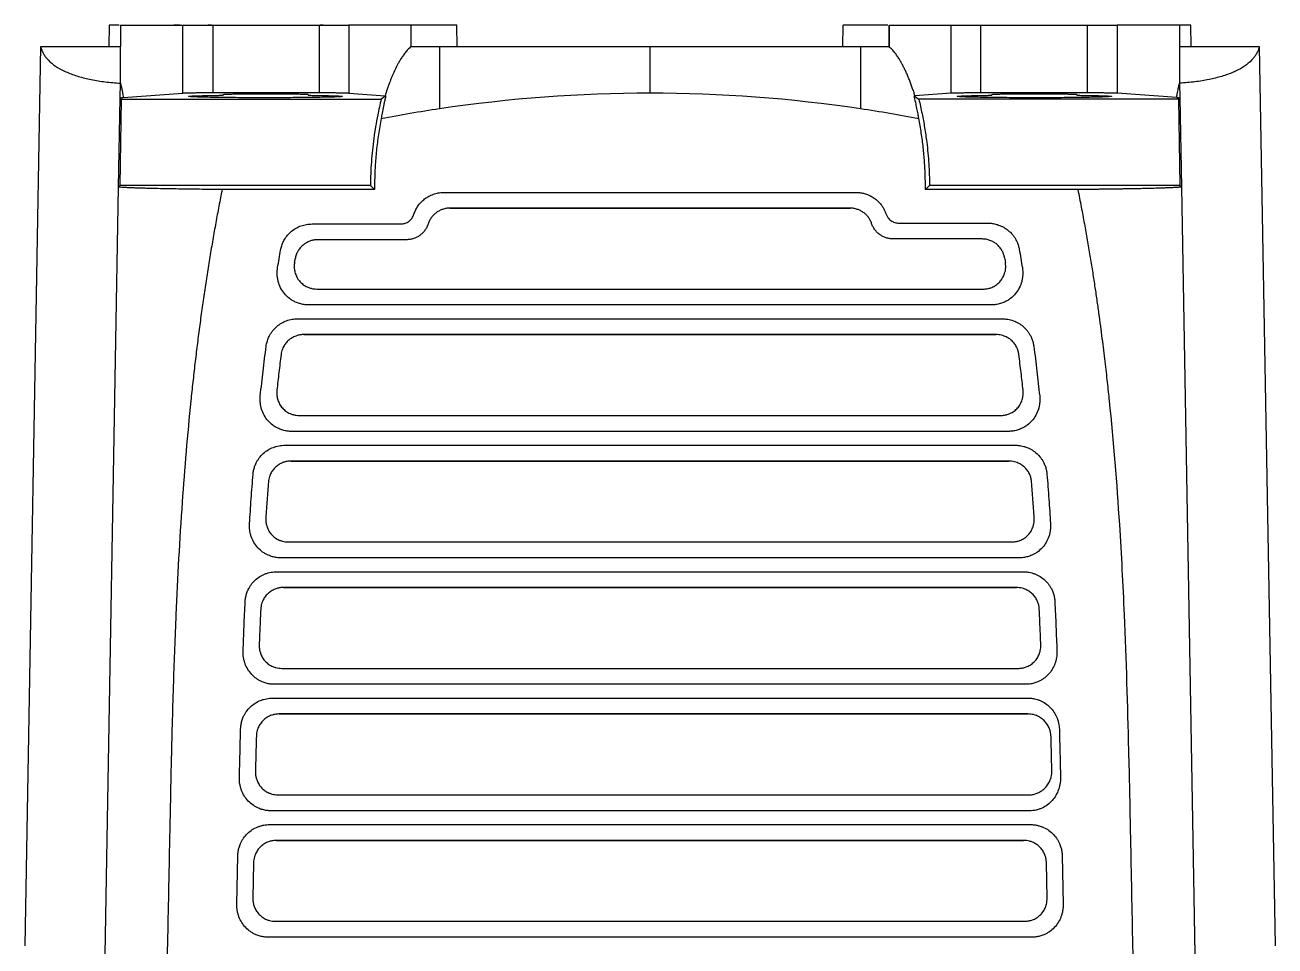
# Model space of a CAD drawing. Extents: x 86 to 639, y 68 to 658.
# Drawn here: x 288.1 to 369.1, y 598 to 657.7 of the extents above; entities that cross this region are included whole.
import ezdxf

# ---------------------------------------------------------------- set-up
doc = ezdxf.new("R2010")
doc.units = 0
doc.layers.get('0').update_dxf_attribs({"linetype": 'CONTINUOUS'})

msp = doc.modelspace()

# ---------------------------------------------------------------- linework, layer by layer
at = {"color": 7, "linetype": 'CONTINUOUS'}
for p, q in [((293.546, 657.706), (293.514, 656.306)), ((294.189, 657.706), (293.546, 657.706)), ((294.27, 657.706), (294.27, 656.306)), ((294.27, 657.706), (298.313, 657.706)), ((298.313, 653.28), (298.313, 657.706)), ((300.174, 657.706), (299.963, 657.706)), ((300.255, 657.706), (300.255, 653.306)), ((300.255, 657.706), (307.152, 657.706)), ((307.152, 657.706), (307.152, 653.306)), ((307.414, 657.706), (307.233, 657.706)), ((309.085, 657.706), (309.085, 653.281)), ((313.107, 657.706), (309.085, 657.706)), ((309.664, 657.706), (309.664, 657.709)), ((313.107, 657.706), (313.107, 656.306)), ((316.082, 657.706), (313.107, 657.706)), ((316.107, 656.306), (316.082, 657.706)), ((341.107, 656.306), (341.131, 657.706)), ((344.026, 657.706), (341.131, 657.706)), ((344.107, 657.706), (344.107, 656.306)), ((344.107, 657.706), (348.129, 657.706)), ((344.107, 656.306), (344.107, 657.706)), ((348.129, 653.281), (348.129, 657.706)), ((349.799, 657.706), (349.98, 657.706)), ((350.061, 653.306), (350.061, 657.706)), ((350.061, 657.706), (356.958, 657.706)), ((356.958, 657.706), (356.958, 653.306)), ((357.04, 657.706), (357.251, 657.706)), ((358.9, 657.706), (358.9, 653.28)), ((362.943, 657.706), (358.9, 657.706)), ((359.501, 657.706), (359.501, 657.71)), ((362.943, 657.706), (362.943, 656.306)), ((363.668, 657.706), (362.943, 657.706)), ((363.699, 656.306), (363.668, 657.706)), ((288.089, 597.987), (289.107, 656.306)), ((294.27, 653.937), (294.27, 656.306)), ((362.943, 656.306), (362.943, 653.937)), ((368.107, 656.306), (369.125, 597.987)), ((294.254, 652.995), (294.27, 653.937)), ((294.462, 653.007), (298.313, 653.28)), ((307.152, 653.306), (300.255, 653.306)), ((300.939, 653.152), (300.939, 653.206)), ((306.439, 653.206), (306.439, 653.152)), ((309.085, 653.281), (311.429, 653.127)), ((348.129, 653.281), (345.785, 653.127)), ((356.958, 653.306), (350.061, 653.306)), ((350.775, 653.152), (350.775, 653.206)), ((356.275, 653.206), (356.275, 653.152)), ((362.752, 653.007), (358.9, 653.28)), ((362.943, 653.937), (362.96, 652.995)), ((294.145, 647.199), (294.251, 652.995)), ((294.352, 652.892), (294.251, 652.995)), ((294.255, 647.306), (294.352, 652.892)), ((294.352, 652.892), (311.178, 652.892)), ((311.479, 653.127), (311.429, 653.127)), ((345.735, 653.127), (346.036, 652.892)), ((362.861, 652.892), (346.036, 652.892)), ((362.963, 652.995), (362.861, 652.892)), ((362.861, 652.892), (362.959, 647.306)), ((362.963, 652.995), (363.068, 647.199)), ((293.249, 595.411), (294.153, 647.199)), ((294.145, 647.199), (294.255, 647.306)), ((310.488, 647.306), (294.255, 647.306)), ((310.757, 647.04), (300.868, 647.04)), ((310.488, 647.306), (310.757, 647.04)), ((315.282, 646.858), (341.931, 646.858)), ((356.345, 647.04), (346.456, 647.04)), ((346.725, 647.306), (346.457, 647.04)), ((362.959, 647.306), (346.725, 647.306)), ((362.959, 647.306), (363.068, 647.199)), ((363.061, 647.199), (363.965, 595.411)), ((315.631, 645.831), (341.582, 645.831)), ((341.57, 645.833), (315.644, 645.833)), ((306.7, 644.808), (312.451, 644.808)), ((344.745, 644.86), (350.503, 644.86)), ((312.812, 643.783), (307.072, 643.783)), ((350.131, 643.835), (344.383, 643.835)), ((307.008, 640.588), (350.204, 640.588)), ((350.727, 639.554), (306.485, 639.554)), ((305.777, 638.658), (351.434, 638.658)), ((306.155, 637.631), (351.056, 637.631)), ((351.044, 637.633), (306.167, 637.633)), ((305.874, 632.388), (351.338, 632.388)), ((351.832, 631.354), (305.381, 631.354)), ((304.941, 630.458), (352.274, 630.458)), ((305.339, 629.431), (351.876, 629.431)), ((351.865, 629.433), (305.35, 629.433)), ((305.162, 624.188), (352.054, 624.188)), ((352.528, 623.154), (304.688, 623.154)), ((304.434, 622.258), (352.781, 622.258)), ((304.846, 621.231), (352.369, 621.231)), ((352.359, 621.233), (304.856, 621.233)), ((304.738, 615.988), (352.477, 615.988)), ((352.937, 614.954), (304.277, 614.954)), ((304.143, 614.058), (353.14, 614.058)), ((304.563, 613.031), (353.118, 613.031)), ((353.107, 613.033), (304.574, 613.033)), ((304.494, 607.788), (353.166, 607.788)), ((353.22, 606.754), (304.041, 606.754)), ((303.961, 605.858), (353.251, 605.858)), ((304.381, 604.831), (352.831, 604.831)), ((352.818, 604.833), (304.395, 604.833)), ((301.823, 600.682), (301.886, 603.858)), ((355.326, 603.858), (355.39, 600.682)), ((302.907, 603.385), (302.861, 601.094)), ((354.352, 601.095), (354.306, 603.386)), ((304.326, 599.588), (352.886, 599.588)), ((353.339, 598.554), (303.874, 598.554))]:
    msp.add_line(p, q, dxfattribs=at)
for points, knots in [([(298.151, 657.706), (298.077, 657.706), (297.751, 657.706), (297.742, 657.706), (297.736, 657.706)], [0, 0, 0, 0, 0.225241, 1, 1, 1, 1]), ([(298.313, 657.706), (298.325, 657.706), (298.348, 657.706), (298.393, 657.706), (298.445, 657.706), (298.506, 657.706), (298.608, 657.706), (298.771, 657.706), (299.016, 657.706), (299.294, 657.706), (299.566, 657.706), (299.814, 657.706), (300.033, 657.706), (300.181, 657.706), (300.255, 657.706)], [0, 0, 0, 0, 0.050283, 0.100216, 0.150022, 0.199922, 0.250138, 0.374984, 0.500039, 0.624885, 0.74994, 0.833326, 0.916336, 1, 1, 1, 1]), ([(307.152, 657.706), (307.196, 657.706), (307.284, 657.706), (307.414, 657.706), (307.543, 657.706), (307.67, 657.706), (307.858, 657.706), (308.1, 657.706), (308.376, 657.706), (308.62, 657.706), (308.801, 657.706), (308.93, 657.706), (309.022, 657.706), (309.064, 657.706), (309.085, 657.706)], [0, 0, 0, 0, 0.050276, 0.100212, 0.150023, 0.199926, 0.250134, 0.37498, 0.500038, 0.624884, 0.749942, 0.833321, 0.916339, 1, 1, 1, 1]), ([(347.572, 657.706), (347.577, 657.706), (347.584, 657.706), (347.901, 657.706), (347.967, 657.706)], [0, 0, 0, 0, 0.792932, 1, 1, 1, 1]), ([(348.129, 657.706), (348.141, 657.706), (348.165, 657.706), (348.212, 657.706), (348.265, 657.706), (348.327, 657.706), (348.431, 657.706), (348.594, 657.706), (348.837, 657.706), (349.113, 657.706), (349.382, 657.706), (349.627, 657.706), (349.843, 657.706), (349.988, 657.706), (350.061, 657.706)], [0, 0, 0, 0, 0.050276, 0.100212, 0.150023, 0.199926, 0.250134, 0.37498, 0.500038, 0.624884, 0.749942, 0.833321, 0.916339, 1, 1, 1, 1]), ([(356.958, 657.706), (357.003, 657.706), (357.092, 657.706), (357.224, 657.706), (357.355, 657.706), (357.484, 657.706), (357.674, 657.706), (357.919, 657.706), (358.197, 657.706), (358.442, 657.706), (358.623, 657.706), (358.751, 657.706), (358.84, 657.706), (358.88, 657.706), (358.9, 657.706)], [0, 0, 0, 0, 0.050283, 0.100216, 0.150022, 0.199922, 0.250138, 0.374984, 0.500039, 0.624885, 0.74994, 0.833326, 0.916336, 1, 1, 1, 1]), ([(289.107, 656.306), (289.115, 656.269), (289.132, 656.195), (289.169, 656.087), (289.211, 655.984), (289.261, 655.885), (289.315, 655.79), (289.375, 655.7), (289.439, 655.614), (289.6, 655.417), (289.909, 655.133), (290.376, 654.843), (290.805, 654.64), (291.162, 654.499), (291.545, 654.374), (291.951, 654.263), (292.379, 654.168), (292.826, 654.087), (293.291, 654.022), (293.77, 653.97), (294.104, 653.948), (294.27, 653.937)], [0, 0, 0, 0, 0.031679, 0.062374, 0.092095, 0.120852, 0.148651, 0.175494, 0.20138, 0.226308, 0.355437, 0.474876, 0.53664, 0.597481, 0.657432, 0.716524, 0.774784, 0.832237, 0.888904, 0.944815, 1, 1, 1, 1]), ([(289.107, 656.306), (289.115, 656.306), (289.133, 656.306), (289.171, 656.306), (289.218, 656.306), (289.274, 656.306), (289.339, 656.306), (289.414, 656.306), (289.498, 656.306), (289.623, 656.306), (289.8, 656.306), (290.049, 656.306), (290.332, 656.306), (290.754, 656.306), (291.243, 656.306), (291.793, 656.306), (292.235, 656.306), (292.705, 656.306), (293.202, 656.306), (293.721, 656.306), (294.087, 656.306), (294.27, 656.306)], [0, 0, 0, 0, 0.031191, 0.062346, 0.093489, 0.124644, 0.155836, 0.18709, 0.218429, 0.249877, 0.312438, 0.374968, 0.437602, 0.50004, 0.624994, 0.687423, 0.749992, 0.812545, 0.875002, 0.9376, 1, 1, 1, 1]), ([(313.107, 656.306), (313.074, 656.277), (313.009, 656.219), (312.914, 656.121), (312.824, 656.02), (312.739, 655.916), (312.658, 655.809), (312.582, 655.702), (312.511, 655.595), (312.444, 655.49), (312.381, 655.386), (312.324, 655.286), (312.27, 655.19), (312.176, 655.013), (312.042, 654.742), (311.874, 654.359), (311.715, 653.96), (311.567, 653.552), (311.474, 653.267), (311.429, 653.127)], [0, 0, 0, 0, 0.054219, 0.106216, 0.155977, 0.203484, 0.248717, 0.291657, 0.332282, 0.37057, 0.4065, 0.440049, 0.471197, 0.499922, 0.607336, 0.711147, 0.811267, 0.907591, 1, 1, 1, 1]), ([(313.107, 656.306), (313.415, 656.306), (314.032, 656.306), (314.651, 656.306), (314.961, 656.306)], [0, 0, 0, 0, 0.499716, 1, 1, 1, 1]), ([(314.961, 656.306), (315.274, 656.306), (315.898, 656.306), (316.833, 656.306), (317.764, 656.306), (318.691, 656.306), (319.614, 656.306), (320.532, 656.306), (321.446, 656.306), (322.356, 656.306), (323.261, 656.306), (324.163, 656.306), (325.06, 656.306), (325.952, 656.306), (326.841, 656.306), (327.725, 656.306), (328.313, 656.306), (328.607, 656.306)], [0, 0, 0, 0, 0.0695273, 0.1386054, 0.2072432, 0.2754497, 0.3432341, 0.4106056, 0.4775739, 0.5441486, 0.6103395, 0.6761567, 0.7416104, 0.8067109, 0.8714689, 0.9358949, 1, 1, 1, 1]), ([(328.607, 656.306), (328.882, 656.306), (329.433, 656.306), (330.262, 656.306), (331.094, 656.306), (331.93, 656.306), (332.77, 656.306), (333.613, 656.306), (334.461, 656.306), (335.312, 656.306), (336.167, 656.306), (337.025, 656.306), (337.887, 656.306), (338.753, 656.306), (339.623, 656.306), (340.497, 656.306), (341.374, 656.306), (341.959, 656.306), (342.253, 656.306)], [0, 0, 0, 0, 0.0600893, 0.1204601, 0.1811214, 0.242082, 0.3033508, 0.3649361, 0.4268466, 0.4890905, 0.5516761, 0.6146113, 0.6779041, 0.7415622, 0.8055935, 0.8700053, 0.934805, 1, 1, 1, 1]), ([(342.253, 656.306), (342.253, 656.277), (342.253, 656.217), (342.253, 656.115), (342.253, 656.005), (342.253, 655.885), (342.253, 655.757), (342.253, 655.62), (342.253, 655.475), (342.253, 655.323), (342.253, 655.163), (342.253, 654.996), (342.253, 654.822), (342.253, 654.641), (342.253, 654.454), (342.253, 654.261), (342.253, 654.062), (342.253, 653.858), (342.253, 653.648), (342.253, 653.434), (342.253, 653.214), (342.253, 652.991), (342.253, 652.763), (342.253, 652.531), (342.253, 652.373), (342.253, 652.294)], [0, 0, 0, 0, 0.048062, 0.095641, 0.14275, 0.189399, 0.235597, 0.281356, 0.326685, 0.371592, 0.416088, 0.460179, 0.503875, 0.547184, 0.590114, 0.632671, 0.674864, 0.716698, 0.75818, 0.799317, 0.840113, 0.880575, 0.920707, 0.960513, 1, 1, 1, 1]), ([(342.253, 656.306), (342.562, 656.306), (343.181, 656.306), (343.798, 656.306), (344.107, 656.306)], [0, 0, 0, 0, 0.500284, 1, 1, 1, 1]), ([(345.785, 653.127), (345.757, 653.214), (345.7, 653.391), (345.611, 653.648), (345.518, 653.903), (345.421, 654.154), (345.321, 654.4), (345.216, 654.641), (345.107, 654.873), (344.999, 655.088), (344.887, 655.294), (344.767, 655.497), (344.628, 655.71), (344.471, 655.923), (344.296, 656.131), (344.172, 656.246), (344.107, 656.306)], [0, 0, 0, 0, 0.0572316, 0.1160063, 0.1762936, 0.2380648, 0.3012934, 0.3659549, 0.4320274, 0.4994918, 0.5594318, 0.6289917, 0.7079976, 0.7962749, 0.893658, 1, 1, 1, 1]), ([(368.107, 656.306), (368.098, 656.27), (368.082, 656.198), (368.046, 656.092), (368.004, 655.989), (367.956, 655.89), (367.901, 655.795), (367.841, 655.704), (367.776, 655.616), (367.615, 655.42), (367.306, 655.134), (366.841, 654.845), (366.413, 654.642), (366.061, 654.503), (365.682, 654.378), (365.279, 654.267), (364.853, 654.171), (364.405, 654.09), (363.937, 654.023), (363.452, 653.971), (363.112, 653.949), (362.943, 653.937)], [0, 0, 0, 0, 0.030951, 0.061141, 0.090571, 0.119239, 0.147148, 0.174295, 0.200682, 0.226308, 0.354157, 0.474874, 0.535633, 0.59573, 0.65519, 0.714038, 0.772298, 0.829995, 0.887156, 0.943812, 1, 1, 1, 1]), ([(362.943, 656.306), (363.035, 656.306), (363.219, 656.306), (363.488, 656.306), (363.751, 656.306), (364.095, 656.306), (364.508, 656.306), (364.978, 656.306), (365.42, 656.306), (365.97, 656.306), (366.582, 656.306), (367.082, 656.306), (367.413, 656.306), (367.626, 656.306), (367.803, 656.306), (367.943, 656.306), (368.049, 656.306), (368.087, 656.306), (368.107, 656.306)], [0, 0, 0, 0, 0.031174, 0.062385, 0.093658, 0.125019, 0.187429, 0.250036, 0.312559, 0.375042, 0.500004, 0.625034, 0.687521, 0.750133, 0.812649, 0.875116, 0.937605, 1, 1, 1, 1]), ([(294.27, 653.937), (294.276, 653.919), (294.289, 653.881), (294.308, 653.812), (294.328, 653.733), (294.348, 653.641), (294.37, 653.537), (294.392, 653.422), (294.414, 653.295), (294.438, 653.156), (294.454, 653.058), (294.462, 653.008)], [0, 0, 0, 0, 0.076347, 0.160759, 0.253612, 0.355187, 0.465701, 0.58532, 0.714176, 0.852374, 1, 1, 1, 1]), ([(300.255, 653.306), (300.207, 653.306), (300.111, 653.306), (299.968, 653.306), (299.826, 653.306), (299.631, 653.305), (299.388, 653.303), (299.104, 653.3), (298.843, 653.297), (298.638, 653.292), (298.489, 653.288), (298.382, 653.284), (298.336, 653.281), (298.313, 653.28)], [0, 0, 0, 0, 0.054324, 0.108343, 0.162336, 0.216586, 0.335867, 0.455346, 0.585776, 0.716409, 0.811058, 0.905085, 1, 1, 1, 1]), ([(306.439, 653.152), (306.497, 653.152), (306.613, 653.15), (306.78, 653.148), (306.942, 653.146), (307.097, 653.143), (307.247, 653.141), (307.391, 653.138), (307.658, 653.133), (308.007, 653.124), (308.361, 653.112), (308.598, 653.098), (308.718, 653.082), (308.657, 653.065), (308.401, 653.049), (308.048, 653.036), (307.616, 653.025), (307.091, 653.015), (306.487, 653.007), (305.828, 653), (305.122, 652.996), (304.378, 652.993), (303.611, 652.992), (302.846, 652.993), (302.098, 652.996), (301.383, 653.002), (300.7, 653.009), (300.073, 653.019), (299.561, 653.03), (299.177, 653.041), (298.89, 653.054), (298.699, 653.069), (298.668, 653.084), (298.798, 653.1), (299.043, 653.113), (299.384, 653.125), (299.738, 653.133), (300.066, 653.14), (300.337, 653.144), (300.627, 653.149), (300.834, 653.151), (300.939, 653.152)], [0, 0, 0, 0, 0.0082283, 0.0164198, 0.0245888, 0.0327497, 0.0409171, 0.0491053, 0.0573288, 0.0885159, 0.1197246, 0.1515802, 0.1834575, 0.2276691, 0.2646022, 0.2944324, 0.324282, 0.3545173, 0.3847718, 0.4139722, 0.4431921, 0.4730744, 0.502977, 0.5329233, 0.5628903, 0.5931827, 0.6234959, 0.656875, 0.6902754, 0.7183823, 0.7465108, 0.7804715, 0.819798, 0.851834, 0.8838902, 0.9123435, 0.9408162, 0.9556438, 0.9703933, 0.9851503, 1, 1, 1, 1]), ([(300.939, 653.206), (300.94, 653.207), (300.942, 653.209), (300.958, 653.212), (300.985, 653.215), (301.022, 653.218), (301.07, 653.221), (301.129, 653.224), (301.234, 653.228), (301.41, 653.233), (301.724, 653.24), (302.144, 653.246), (302.67, 653.251), (303.228, 653.254), (303.772, 653.254), (304.289, 653.253), (304.773, 653.251), (305.229, 653.246), (305.618, 653.241), (305.931, 653.234), (306.138, 653.228), (306.276, 653.223), (306.365, 653.218), (306.427, 653.212), (306.435, 653.208), (306.439, 653.206)], [0, 0, 0, 0, 0.020203, 0.040204, 0.060083, 0.079919, 0.099793, 0.119784, 0.139971, 0.191365, 0.242819, 0.312145, 0.381531, 0.446848, 0.512226, 0.569654, 0.627145, 0.687768, 0.748454, 0.801257, 0.854121, 0.888054, 0.922047, 0.960976, 1, 1, 1, 1]), ([(309.085, 653.281), (309.071, 653.281), (309.043, 653.283), (308.989, 653.285), (308.926, 653.288), (308.852, 653.29), (308.733, 653.293), (308.551, 653.297), (308.292, 653.3), (308.011, 653.303), (307.726, 653.305), (307.437, 653.306), (307.247, 653.306), (307.152, 653.306)], [0, 0, 0, 0, 0.056861, 0.113237, 0.169437, 0.225774, 0.282559, 0.412803, 0.543251, 0.662726, 0.7824, 0.891055, 1, 1, 1, 1]), ([(350.061, 653.306), (350.014, 653.306), (349.919, 653.306), (349.777, 653.306), (349.637, 653.306), (349.443, 653.305), (349.203, 653.303), (348.922, 653.3), (348.663, 653.297), (348.459, 653.293), (348.309, 653.289), (348.201, 653.285), (348.153, 653.282), (348.129, 653.281)], [0, 0, 0, 0, 0.054608, 0.108914, 0.163196, 0.21773, 0.337199, 0.456873, 0.587111, 0.717558, 0.811804, 0.905469, 1, 1, 1, 1]), ([(356.275, 653.152), (356.338, 653.152), (356.464, 653.15), (356.645, 653.148), (356.819, 653.145), (356.986, 653.143), (357.146, 653.14), (357.299, 653.137), (357.561, 653.131), (357.894, 653.123), (358.186, 653.112), (358.369, 653.102), (358.474, 653.093), (358.536, 653.083), (358.519, 653.071), (358.37, 653.056), (358.07, 653.042), (357.626, 653.029), (357.104, 653.018), (356.508, 653.009), (355.828, 653.002), (355.084, 652.996), (354.31, 652.993), (353.544, 652.992), (352.799, 652.993), (352.081, 652.996), (351.387, 653), (350.733, 653.007), (350.141, 653.015), (349.599, 653.025), (349.133, 653.037), (348.778, 653.051), (348.561, 653.066), (348.499, 653.081), (348.597, 653.097), (348.839, 653.111), (349.208, 653.124), (349.596, 653.134), (349.94, 653.141), (350.201, 653.145), (350.478, 653.149), (350.676, 653.151), (350.775, 653.152)], [0, 0, 0, 0, 0.008938, 0.017829, 0.026691, 0.035543, 0.044404, 0.053291, 0.062224, 0.092487, 0.122772, 0.142854, 0.162957, 0.18305, 0.213163, 0.243296, 0.280428, 0.314796, 0.34501, 0.375244, 0.406983, 0.438743, 0.469377, 0.500031, 0.528391, 0.55677, 0.585992, 0.615236, 0.644583, 0.673952, 0.707725, 0.74152, 0.775644, 0.811103, 0.845409, 0.879716, 0.911681, 0.943666, 0.957775, 0.971818, 0.985869, 1, 1, 1, 1]), ([(350.775, 653.206), (350.776, 653.207), (350.778, 653.209), (350.794, 653.212), (350.819, 653.215), (350.864, 653.218), (350.938, 653.223), (351.075, 653.228), (351.282, 653.234), (351.595, 653.241), (351.985, 653.246), (352.44, 653.251), (352.924, 653.253), (353.444, 653.254), (353.995, 653.254), (354.557, 653.251), (355.078, 653.246), (355.494, 653.24), (355.803, 653.233), (355.996, 653.227), (356.124, 653.222), (356.207, 653.217), (356.264, 653.212), (356.271, 653.208), (356.275, 653.206)], [0, 0, 0, 0, 0.019548, 0.039014, 0.058471, 0.077994, 0.111927, 0.145923, 0.198729, 0.251594, 0.312222, 0.372911, 0.430342, 0.487833, 0.554285, 0.620798, 0.689301, 0.757809, 0.808616, 0.859485, 0.892162, 0.924899, 0.962404, 1, 1, 1, 1]), ([(358.9, 653.28), (358.889, 653.281), (358.868, 653.282), (358.826, 653.284), (358.778, 653.286), (358.722, 653.288), (358.659, 653.29), (358.548, 653.293), (358.37, 653.297), (358.109, 653.3), (357.826, 653.303), (357.538, 653.305), (357.246, 653.306), (357.054, 653.306), (356.958, 653.306)], [0, 0, 0, 0, 0.047626, 0.094867, 0.141909, 0.188941, 0.236152, 0.283727, 0.41416, 0.544791, 0.664075, 0.783551, 0.891627, 1, 1, 1, 1]), ([(362.752, 653.007), (362.764, 653.082), (362.787, 653.223), (362.821, 653.419), (362.854, 653.588), (362.885, 653.73), (362.914, 653.847), (362.934, 653.909), (362.943, 653.937)], [0, 0, 0, 0, 0.2181525, 0.4150921, 0.5911552, 0.7468136, 0.8827518, 1, 1, 1, 1]), ([(311.178, 652.892), (311.097, 652.554), (310.912, 651.715), (310.685, 650.363), (310.525, 648.841), (310.488, 647.813), (310.488, 647.306)], [0.0802751, 0.0802751, 0.0802751, 0.0802751, 0.25, 0.5, 0.75, 1.0000008, 1.0000008, 1.0000008, 1.0000008]), ([(311.479, 653.127), (311.46, 653.044), (311.423, 652.883), (311.371, 652.641), (311.324, 652.413), (311.281, 652.198), (311.243, 652), (311.209, 651.818), (311.188, 651.702), (311.178, 651.647)], [0, 0, 0, 0, 0.180702, 0.349077, 0.504946, 0.648134, 0.778475, 0.895812, 1, 1, 1, 1]), ([(346.035, 651.647), (346.017, 651.747), (345.978, 651.968), (345.909, 652.318), (345.827, 652.715), (345.767, 652.984), (345.734, 653.127)], [0, 0, 0, 0, 0.190968, 0.421868, 0.691855, 1, 1, 1, 1]), ([(346.036, 652.892), (346.072, 652.737), (346.144, 652.43), (346.242, 651.967), (346.331, 651.504), (346.412, 651.042), (346.483, 650.58), (346.557, 650.035), (346.627, 649.409), (346.683, 648.703), (346.719, 648.003), (346.723, 647.538), (346.725, 647.306)], [0, 0, 0, 0, 0.084285, 0.168169, 0.251679, 0.334843, 0.41769, 0.500248, 0.627165, 0.752682, 0.876918, 1, 1, 1, 1]), ([(311.178, 651.648), (311.146, 651.473), (311.082, 651.124), (311, 650.601), (310.929, 650.082), (310.87, 649.566), (310.823, 649.054), (310.788, 648.545), (310.765, 648.04), (310.753, 647.539), (310.755, 647.206), (310.757, 647.04)], [0, 0, 0, 0, 0.115367, 0.229545, 0.342585, 0.45454, 0.565465, 0.675415, 0.784448, 0.892623, 1, 1, 1, 1]), ([(346.457, 647.04), (346.458, 647.189), (346.46, 647.489), (346.451, 647.939), (346.433, 648.393), (346.406, 648.85), (346.368, 649.309), (346.321, 649.771), (346.265, 650.237), (346.198, 650.705), (346.122, 651.176), (346.064, 651.49), (346.035, 651.648)], [0, 0, 0, 0, 0.096605, 0.19385, 0.291782, 0.390442, 0.489872, 0.590115, 0.691211, 0.793198, 0.896115, 1, 1, 1, 1]), ([(300.868, 647.04), (300.812, 647.04), (300.588, 647.042), (300.235, 647.045), (299.86, 647.049), (299.437, 647.054), (298.955, 647.06), (298.335, 647.068), (297.439, 647.083), (296.631, 647.099), (295.966, 647.116), (295.577, 647.128), (295.233, 647.139), (294.933, 647.151), (294.676, 647.163), (294.46, 647.175), (294.283, 647.187), (294.196, 647.195), (294.153, 647.199)], [0, 0, 0, 0, 0.015939, 0.063506, 0.101648, 0.126494, 0.190939, 0.251368, 0.327886, 0.499189, 0.564958, 0.629864, 0.693887, 0.757007, 0.819199, 0.880441, 0.940714, 1, 1, 1, 1]), ([(300.868, 647.04), (300.798, 646.682), (300.656, 645.963), (300.455, 644.877), (300.26, 643.779), (300.073, 642.669), (299.893, 641.546), (299.721, 640.411), (299.555, 639.263), (299.397, 638.103), (299.247, 636.931), (299.103, 635.747), (298.967, 634.55), (298.649, 631.559), (298.227, 626.53), (297.896, 620.456), (297.695, 614.924), (297.592, 611.129), (297.52, 607.896), (297.454, 604.629), (297.389, 601.411), (297.326, 598.22), (297.272, 595.939), (297.212, 593.601), (297.166, 592.115), (297.144, 591.408)], [0, 0, 0, 0, 0.019588, 0.039369, 0.059344, 0.079514, 0.09988, 0.120445, 0.141208, 0.162172, 0.183338, 0.204707, 0.226279, 0.248057, 0.366363, 0.497347, 0.57491, 0.663783, 0.701378, 0.748636, 0.839382, 0.87432, 0.920127, 0.96202, 1, 1, 1, 1]), ([(313.307, 645.449), (313.321, 645.49), (313.349, 645.571), (313.401, 645.69), (313.46, 645.805), (313.526, 645.917), (313.637, 646.077), (313.808, 646.274), (314.058, 646.482), (314.338, 646.648), (314.59, 646.749), (314.799, 646.805), (314.958, 646.836), (315.12, 646.855), (315.228, 646.857), (315.282, 646.858)], [0, 0, 0, 0, 0.05011, 0.099965, 0.14978, 0.199768, 0.25014, 0.374729, 0.499975, 0.62453, 0.749841, 0.812139, 0.874904, 0.937377, 1, 1, 1, 1]), ([(341.931, 646.858), (341.974, 646.858), (342.059, 646.856), (342.187, 646.844), (342.313, 646.826), (342.438, 646.799), (342.623, 646.748), (342.863, 646.655), (343.14, 646.493), (343.389, 646.291), (343.578, 646.078), (343.718, 645.873), (343.82, 645.685), (343.87, 645.552), (343.895, 645.485)], [0, 0, 0, 0, 0.050311, 0.100301, 0.150147, 0.200027, 0.25012, 0.375328, 0.500057, 0.625131, 0.749952, 0.833291, 0.916322, 1, 1, 1, 1]), ([(363.061, 647.199), (363.04, 647.197), (362.998, 647.193), (362.924, 647.187), (362.842, 647.181), (362.751, 647.175), (362.651, 647.169), (362.543, 647.164), (362.427, 647.158), (362.303, 647.152), (362.17, 647.147), (362.03, 647.141), (361.881, 647.136), (361.725, 647.131), (361.562, 647.125), (361.39, 647.12), (361.212, 647.115), (361.026, 647.11), (360.833, 647.106), (360.633, 647.101), (360.426, 647.096), (360.213, 647.092), (359.993, 647.088), (359.767, 647.083), (359.534, 647.079), (359.296, 647.075), (359.052, 647.071), (358.803, 647.067), (358.549, 647.064), (358.289, 647.06), (358.024, 647.057), (357.755, 647.054), (357.481, 647.051), (357.204, 647.048), (356.921, 647.045), (356.636, 647.042), (356.442, 647.041), (356.345, 647.04)], [0, 0, 0, 0, 0.029933, 0.059778, 0.089535, 0.119207, 0.148793, 0.178293, 0.20771, 0.237041, 0.266289, 0.295452, 0.324531, 0.353526, 0.382437, 0.411265, 0.44001, 0.468674, 0.497257, 0.52576, 0.554186, 0.582537, 0.610817, 0.639026, 0.667167, 0.69524, 0.723249, 0.751193, 0.779074, 0.806893, 0.834651, 0.86235, 0.88999, 0.917574, 0.945102, 0.972576, 1, 1, 1, 1]), ([(356.345, 647.04), (356.419, 646.664), (356.564, 645.926), (356.766, 644.834), (356.954, 643.778), (357.126, 642.758), (357.285, 641.773), (357.432, 640.825), (357.567, 639.912), (357.69, 639.037), (357.804, 638.198), (357.908, 637.395), (358.004, 636.63), (358.092, 635.901), (358.172, 635.21), (358.245, 634.555), (358.312, 633.938), (358.633, 630.867), (359.019, 626.047), (359.412, 618.486), (359.611, 611.858), (359.733, 606.014), (359.812, 601.93), (359.883, 598.423), (359.963, 594.915), (360.034, 592.577), (360.07, 591.408)], [0, 0, 0, 0, 0.020557, 0.040442, 0.059653, 0.078191, 0.096055, 0.113244, 0.129758, 0.145598, 0.160763, 0.175255, 0.189072, 0.202216, 0.214687, 0.226484, 0.237608, 0.248059, 0.392357, 0.497348, 0.654875, 0.748636, 0.811479, 0.874323, 0.937163, 1, 1, 1, 1]), ([(312.451, 644.808), (312.483, 644.809), (312.546, 644.812), (312.641, 644.828), (312.747, 644.858), (312.865, 644.908), (312.985, 644.986), (313.093, 645.08), (313.183, 645.191), (313.258, 645.314), (313.29, 645.403), (313.307, 645.449)], [0, 0, 0, 0, 0.083471, 0.1665, 0.250058, 0.374767, 0.499988, 0.624697, 0.750055, 0.873472, 1, 1, 1, 1]), ([(315.644, 645.833), (315.602, 645.832), (315.52, 645.831), (315.398, 645.815), (315.278, 645.79), (315.129, 645.746), (314.955, 645.673), (314.762, 645.555), (314.586, 645.406), (314.434, 645.227), (314.31, 645.027), (314.255, 644.881), (314.228, 644.808)], [0, 0, 0, 0, 0.0661468, 0.1317536, 0.1972606, 0.2631097, 0.3813126, 0.4994213, 0.6245795, 0.7500519, 0.8748637, 1, 1, 1, 1]), ([(342.977, 644.834), (342.963, 644.87), (342.937, 644.942), (342.887, 645.046), (342.83, 645.145), (342.743, 645.271), (342.615, 645.417), (342.441, 645.562), (342.25, 645.677), (342.041, 645.764), (341.813, 645.822), (341.651, 645.83), (341.57, 645.833)], [0, 0, 0, 0, 0.0625534, 0.1247233, 0.1868885, 0.249428, 0.374814, 0.5004654, 0.6182548, 0.7367048, 0.8679982, 1, 1, 1, 1]), ([(343.895, 645.485), (343.906, 645.456), (343.928, 645.397), (343.971, 645.314), (344.03, 645.222), (344.111, 645.126), (344.218, 645.034), (344.337, 644.958), (344.467, 644.903), (344.604, 644.868), (344.698, 644.863), (344.745, 644.86)], [0, 0, 0, 0, 0.084148, 0.167254, 0.250134, 0.375015, 0.500083, 0.624965, 0.74999, 0.87486, 1, 1, 1, 1]), ([(304.659, 643.117), (304.668, 643.165), (304.687, 643.26), (304.727, 643.398), (304.776, 643.533), (304.835, 643.664), (304.937, 643.854), (305.104, 644.091), (305.362, 644.343), (305.66, 644.548), (305.935, 644.672), (306.164, 644.742), (306.34, 644.78), (306.519, 644.803), (306.639, 644.806), (306.699, 644.808)], [0, 0, 0, 0, 0.0504894, 0.100505, 0.1502998, 0.2001302, 0.250252, 0.3750683, 0.5000761, 0.6249845, 0.7498949, 0.8121989, 0.874934, 0.9373736, 1, 1, 1, 1]), ([(314.228, 644.808), (314.215, 644.771), (314.19, 644.698), (314.141, 644.593), (314.085, 644.491), (313.998, 644.362), (313.871, 644.212), (313.694, 644.062), (313.501, 643.943), (313.289, 643.854), (313.058, 643.794), (312.894, 643.787), (312.812, 643.783)], [0, 0, 0, 0, 0.062384, 0.124377, 0.186367, 0.24874, 0.374611, 0.500776, 0.618891, 0.737668, 0.868487, 1, 1, 1, 1]), ([(344.383, 643.835), (344.343, 643.836), (344.262, 643.838), (344.142, 643.853), (344.024, 643.877), (343.877, 643.92), (343.704, 643.991), (343.513, 644.106), (343.337, 644.252), (343.185, 644.427), (343.06, 644.621), (343.004, 644.763), (342.977, 644.834)], [0, 0, 0, 0, 0.065987, 0.131445, 0.196798, 0.26247, 0.3811, 0.499654, 0.625498, 0.751622, 0.875658, 1, 1, 1, 1]), ([(350.503, 644.86), (350.552, 644.859), (350.648, 644.857), (350.792, 644.842), (350.933, 644.818), (351.073, 644.784), (351.222, 644.738), (351.378, 644.675), (351.592, 644.566), (351.84, 644.396), (352.055, 644.185), (352.203, 643.996), (352.311, 643.828), (352.41, 643.632), (352.494, 643.407), (352.527, 643.25), (352.544, 643.171)], [0, 0, 0, 0, 0.0503941, 0.1003721, 0.1501643, 0.2000034, 0.2501217, 0.3125981, 0.3751609, 0.5000726, 0.6249813, 0.6874348, 0.7500127, 0.8332984, 0.9162339, 1, 1, 1, 1]), ([(307.072, 643.783), (307.037, 643.782), (306.966, 643.781), (306.862, 643.77), (306.759, 643.752), (306.657, 643.726), (306.509, 643.678), (306.321, 643.591), (306.109, 643.443), (305.924, 643.259), (305.775, 643.045), (305.662, 642.808), (305.625, 642.638), (305.606, 642.553)], [0, 0, 0, 0, 0.050823, 0.101186, 0.151334, 0.201512, 0.251967, 0.375634, 0.499328, 0.624124, 0.749266, 0.874399, 1, 1, 1, 1]), ([(351.597, 642.606), (351.591, 642.64), (351.578, 642.709), (351.549, 642.809), (351.514, 642.907), (351.472, 643.002), (351.399, 643.14), (351.279, 643.312), (351.095, 643.495), (350.882, 643.644), (350.646, 643.752), (350.393, 643.822), (350.219, 643.831), (350.131, 643.835)], [0, 0, 0, 0, 0.050504, 0.100598, 0.15053, 0.200552, 0.250914, 0.375712, 0.500681, 0.624467, 0.748706, 0.87392, 1, 1, 1, 1]), ([(304.466, 641.977), (304.497, 642.166), (304.561, 642.546), (304.626, 642.926), (304.659, 643.117)], [0, 0, 0, 0, 0.496824, 1, 1, 1, 1]), ([(352.544, 643.171), (352.578, 642.97), (352.647, 642.572), (352.713, 642.174), (352.746, 641.976)], [0, 0, 0, 0, 0.505423, 1, 1, 1, 1]), ([(306.485, 639.554), (306.434, 639.556), (306.333, 639.558), (306.183, 639.574), (306.036, 639.6), (305.892, 639.638), (305.751, 639.685), (305.59, 639.753), (305.413, 639.847), (305.166, 640.017), (304.895, 640.28), (304.647, 640.658), (304.515, 641.011), (304.456, 641.305), (304.435, 641.528), (304.436, 641.754), (304.456, 641.902), (304.466, 641.977)], [0, 0, 0, 0, 0.042391, 0.084212, 0.12568, 0.167016, 0.208446, 0.250192, 0.312675, 0.375234, 0.500077, 0.624923, 0.749795, 0.812124, 0.874937, 0.937341, 1, 1, 1, 1]), ([(305.565, 642.313), (305.559, 642.27), (305.546, 642.185), (305.541, 642.056), (305.546, 641.929), (305.562, 641.802), (305.603, 641.614), (305.693, 641.371), (305.872, 641.103), (306.103, 640.879), (306.348, 640.732), (306.582, 640.644), (306.792, 640.596), (306.936, 640.59), (307.008, 640.588)], [0, 0, 0, 0, 0.050651, 0.100615, 0.150245, 0.199904, 0.249952, 0.375386, 0.500375, 0.624386, 0.748911, 0.832336, 0.915439, 1, 1, 1, 1]), ([(350.204, 640.588), (350.248, 640.589), (350.334, 640.591), (350.462, 640.608), (350.588, 640.635), (350.71, 640.673), (350.888, 640.746), (351.109, 640.879), (351.34, 641.102), (351.518, 641.37), (351.619, 641.638), (351.665, 641.884), (351.675, 642.099), (351.656, 642.241), (351.647, 642.312)], [0, 0, 0, 0, 0.050949, 0.101166, 0.151025, 0.200912, 0.251211, 0.37551, 0.499694, 0.623866, 0.749057, 0.832612, 0.915693, 1, 1, 1, 1]), ([(352.746, 641.976), (352.753, 641.927), (352.767, 641.828), (352.776, 641.678), (352.775, 641.503), (352.756, 641.304), (352.697, 641.011), (352.564, 640.658), (352.317, 640.279), (352.046, 640.017), (351.799, 639.847), (351.579, 639.73), (351.322, 639.633), (351.028, 639.566), (350.828, 639.559), (350.727, 639.554)], [0, 0, 0, 0, 0.0417463, 0.0833885, 0.1251196, 0.1877534, 0.2502055, 0.3751131, 0.4999877, 0.6248567, 0.6872669, 0.7499194, 0.8329843, 0.9157494, 1, 1, 1, 1]), ([(303.722, 636.877), (303.729, 636.926), (303.744, 637.025), (303.779, 637.169), (303.824, 637.31), (303.88, 637.448), (303.951, 637.592), (304.04, 637.741), (304.187, 637.941), (304.403, 638.165), (304.707, 638.382), (304.988, 638.514), (305.225, 638.588), (305.406, 638.628), (305.591, 638.654), (305.715, 638.657), (305.777, 638.658)], [0, 0, 0, 0, 0.0504151, 0.1003631, 0.1501126, 0.1999352, 0.2501013, 0.3125143, 0.3751431, 0.5000517, 0.6249627, 0.7498737, 0.8121869, 0.874922, 0.9373671, 1, 1, 1, 1]), ([(351.434, 638.658), (351.475, 638.658), (351.558, 638.656), (351.681, 638.645), (351.824, 638.624), (351.986, 638.588), (352.222, 638.514), (352.504, 638.382), (352.808, 638.165), (353.024, 637.942), (353.17, 637.742), (353.277, 637.564), (353.372, 637.358), (353.449, 637.122), (353.476, 636.959), (353.489, 636.877)], [0, 0, 0, 0, 0.041725, 0.083374, 0.125087, 0.187658, 0.250145, 0.375079, 0.500003, 0.624924, 0.687388, 0.749976, 0.833274, 0.916196, 1, 1, 1, 1]), ([(306.167, 637.633), (306.13, 637.633), (306.058, 637.631), (305.95, 637.619), (305.844, 637.6), (305.739, 637.573), (305.587, 637.522), (305.394, 637.43), (305.178, 637.273), (304.992, 637.079), (304.861, 636.878), (304.774, 636.688), (304.719, 636.517), (304.7, 636.398), (304.691, 636.339)], [0, 0, 0, 0, 0.050857, 0.101229, 0.151374, 0.201555, 0.252033, 0.375608, 0.499183, 0.623858, 0.74889, 0.832637, 0.915923, 1, 1, 1, 1]), ([(352.52, 636.339), (352.515, 636.375), (352.505, 636.446), (352.479, 636.551), (352.447, 636.653), (352.407, 636.753), (352.337, 636.898), (352.219, 637.079), (352.033, 637.272), (351.817, 637.43), (351.602, 637.533), (351.402, 637.594), (351.225, 637.627), (351.105, 637.631), (351.044, 637.633)], [0, 0, 0, 0, 0.0505284, 0.1006374, 0.1505939, 0.2006672, 0.2511249, 0.3757935, 0.5006349, 0.6243166, 0.7484863, 0.832133, 0.9155675, 1, 1, 1, 1]), ([(303.344, 633.66), (303.373, 633.933), (303.431, 634.47), (303.523, 635.267), (303.619, 636.067), (303.687, 636.602), (303.722, 636.877)], [0, 0, 0, 0, 0.254172, 0.5, 0.743651, 1, 1, 1, 1]), ([(304.691, 636.339), (304.643, 635.953), (304.548, 635.183), (304.462, 634.412), (304.419, 634.027)], [0, 0, 0, 0, 0.501565, 1, 1, 1, 1]), ([(352.794, 634.028), (352.751, 634.408), (352.664, 635.179), (352.569, 635.949), (352.52, 636.339)], [0, 0, 0, 0, 0.492566, 1, 1, 1, 1]), ([(353.489, 636.877), (353.524, 636.603), (353.592, 636.067), (353.689, 635.265), (353.781, 634.468), (353.839, 633.931), (353.869, 633.661)], [0, 0, 0, 0, 0.2562913, 0.5000001, 0.7487142, 1, 1, 1, 1]), ([(304.419, 634.027), (304.415, 633.985), (304.408, 633.902), (304.41, 633.778), (304.421, 633.655), (304.443, 633.533), (304.49, 633.353), (304.587, 633.124), (304.768, 632.871), (304.996, 632.661), (305.235, 632.523), (305.462, 632.44), (305.665, 632.396), (305.804, 632.39), (305.874, 632.388)], [0, 0, 0, 0, 0.050807, 0.10094, 0.15073, 0.200516, 0.250635, 0.375546, 0.500114, 0.624194, 0.748522, 0.83203, 0.915298, 1, 1, 1, 1]), ([(351.338, 632.388), (351.38, 632.389), (351.464, 632.391), (351.588, 632.407), (351.71, 632.432), (351.829, 632.468), (352.001, 632.537), (352.217, 632.661), (352.445, 632.871), (352.625, 633.124), (352.733, 633.379), (352.788, 633.614), (352.809, 633.821), (352.799, 633.959), (352.794, 634.028)], [0, 0, 0, 0, 0.051042, 0.101366, 0.151326, 0.201284, 0.251603, 0.375714, 0.500008, 0.624351, 0.749484, 0.832666, 0.915649, 1, 1, 1, 1]), ([(305.381, 631.354), (305.331, 631.355), (305.234, 631.357), (305.089, 631.373), (304.947, 631.398), (304.807, 631.433), (304.67, 631.477), (304.513, 631.541), (304.341, 631.629), (304.099, 631.789), (303.831, 632.036), (303.58, 632.394), (303.438, 632.729), (303.368, 633.01), (303.338, 633.225), (303.327, 633.443), (303.338, 633.588), (303.344, 633.66)], [0, 0, 0, 0, 0.042334, 0.084138, 0.125614, 0.166972, 0.20842, 0.250168, 0.312644, 0.375203, 0.500051, 0.624921, 0.749797, 0.812071, 0.874898, 0.937314, 1, 1, 1, 1]), ([(353.869, 633.661), (353.873, 633.613), (353.881, 633.517), (353.882, 633.372), (353.872, 633.203), (353.845, 633.012), (353.775, 632.73), (353.633, 632.395), (353.383, 632.037), (353.114, 631.79), (352.872, 631.63), (352.657, 631.519), (352.408, 631.428), (352.123, 631.366), (351.93, 631.358), (351.832, 631.354)], [0, 0, 0, 0, 0.041726, 0.083365, 0.125099, 0.187714, 0.250165, 0.375063, 0.499938, 0.624813, 0.687213, 0.749859, 0.832982, 0.915803, 1, 1, 1, 1]), ([(302.874, 628.578), (302.878, 628.62), (302.886, 628.706), (302.909, 628.832), (302.938, 628.956), (302.976, 629.078), (303.021, 629.198), (303.083, 629.334), (303.166, 629.484), (303.31, 629.695), (303.528, 629.933), (303.837, 630.163), (304.127, 630.304), (304.37, 630.384), (304.558, 630.426), (304.749, 630.453), (304.877, 630.457), (304.941, 630.458)], [0, 0, 0, 0, 0.042085, 0.08379, 0.125278, 0.166718, 0.208277, 0.250123, 0.312542, 0.375165, 0.500065, 0.624967, 0.749869, 0.812183, 0.874919, 0.937367, 1, 1, 1, 1]), ([(352.274, 630.458), (352.317, 630.458), (352.402, 630.456), (352.53, 630.444), (352.678, 630.422), (352.844, 630.384), (353.088, 630.304), (353.378, 630.164), (353.687, 629.933), (353.904, 629.696), (354.049, 629.484), (354.152, 629.298), (354.242, 629.081), (354.312, 628.834), (354.331, 628.664), (354.341, 628.578)], [0, 0, 0, 0, 0.041692, 0.083338, 0.125085, 0.18764, 0.250134, 0.375246, 0.499972, 0.624869, 0.687298, 0.749904, 0.833222, 0.916139, 1, 1, 1, 1]), ([(305.35, 629.433), (305.312, 629.433), (305.238, 629.431), (305.127, 629.418), (305.018, 629.398), (304.91, 629.37), (304.753, 629.316), (304.554, 629.217), (304.333, 629.049), (304.147, 628.844), (304.019, 628.632), (303.937, 628.433), (303.887, 628.254), (303.873, 628.131), (303.866, 628.069)], [0, 0, 0, 0, 0.05072, 0.100922, 0.15088, 0.20087, 0.251169, 0.375539, 0.499938, 0.624324, 0.748886, 0.832453, 0.915716, 1, 1, 1, 1]), ([(353.349, 628.069), (353.345, 628.106), (353.338, 628.181), (353.316, 628.29), (353.287, 628.397), (353.25, 628.502), (353.183, 628.654), (353.068, 628.844), (352.882, 629.049), (352.661, 629.217), (352.44, 629.327), (352.234, 629.392), (352.051, 629.427), (351.927, 629.431), (351.865, 629.433)], [0, 0, 0, 0, 0.0507037, 0.1008931, 0.1508503, 0.2008616, 0.2512121, 0.3755279, 0.5001592, 0.6243165, 0.7489286, 0.8324342, 0.915697, 1, 1, 1, 1]), ([(302.643, 625.376), (302.679, 625.909), (302.75, 626.976), (302.833, 628.043), (302.874, 628.577)], [0, 0, 0, 0, 0.4988965, 1, 1, 1, 1]), ([(303.866, 628.069), (303.837, 627.686), (303.779, 626.918), (303.727, 626.15), (303.7, 625.765)], [0, 0, 0, 0, 0.499084, 1, 1, 1, 1]), ([(353.515, 625.765), (353.489, 626.15), (353.436, 626.918), (353.378, 627.686), (353.349, 628.069)], [0, 0, 0, 0, 0.5005078, 1, 1, 1, 1]), ([(354.341, 628.578), (354.383, 628.042), (354.465, 626.975), (354.537, 625.907), (354.573, 625.376)], [0, 0, 0, 0, 0.502639, 1, 1, 1, 1]), ([(303.7, 625.765), (303.698, 625.724), (303.695, 625.643), (303.701, 625.521), (303.717, 625.401), (303.742, 625.283), (303.794, 625.11), (303.896, 624.89), (304.077, 624.649), (304.303, 624.448), (304.538, 624.316), (304.759, 624.238), (304.958, 624.195), (305.094, 624.19), (305.162, 624.188)], [0, 0, 0, 0, 0.051, 0.101316, 0.151267, 0.201178, 0.251374, 0.375697, 0.499857, 0.624163, 0.748649, 0.832106, 0.915359, 1, 1, 1, 1]), ([(352.054, 624.188), (352.095, 624.189), (352.176, 624.19), (352.297, 624.206), (352.416, 624.23), (352.532, 624.264), (352.701, 624.329), (352.913, 624.448), (353.138, 624.648), (353.32, 624.89), (353.433, 625.134), (353.494, 625.361), (353.522, 625.562), (353.518, 625.697), (353.515, 625.765)], [0, 0, 0, 0, 0.050987, 0.101288, 0.151239, 0.201185, 0.251468, 0.37572, 0.500259, 0.62418, 0.74874, 0.832077, 0.915327, 1, 1, 1, 1]), ([(304.688, 623.154), (304.64, 623.155), (304.545, 623.157), (304.404, 623.172), (304.265, 623.196), (304.128, 623.229), (303.994, 623.272), (303.841, 623.333), (303.672, 623.417), (303.434, 623.569), (303.168, 623.806), (302.915, 624.149), (302.768, 624.472), (302.69, 624.743), (302.653, 624.952), (302.635, 625.164), (302.64, 625.305), (302.643, 625.376)], [0, 0, 0, 0, 0.042296, 0.084089, 0.125572, 0.166944, 0.208406, 0.250156, 0.312633, 0.375207, 0.500073, 0.624943, 0.74982, 0.812095, 0.874909, 0.937329, 1, 1, 1, 1]), ([(354.573, 625.376), (354.575, 625.329), (354.58, 625.235), (354.575, 625.094), (354.559, 624.93), (354.526, 624.744), (354.448, 624.472), (354.301, 624.149), (354.048, 623.806), (353.782, 623.57), (353.544, 623.417), (353.333, 623.312), (353.089, 623.225), (352.812, 623.165), (352.623, 623.158), (352.528, 623.154)], [0, 0, 0, 0, 0.041718, 0.083358, 0.125094, 0.187698, 0.250157, 0.37506, 0.499942, 0.624824, 0.687226, 0.749867, 0.833003, 0.915847, 1, 1, 1, 1]), ([(302.362, 620.312), (302.364, 620.356), (302.37, 620.443), (302.389, 620.573), (302.416, 620.701), (302.451, 620.826), (302.494, 620.95), (302.553, 621.09), (302.634, 621.245), (302.777, 621.464), (302.995, 621.711), (303.308, 621.951), (303.603, 622.097), (303.851, 622.181), (304.042, 622.225), (304.237, 622.253), (304.368, 622.257), (304.434, 622.258)], [0, 0, 0, 0, 0.042107, 0.083815, 0.125296, 0.166726, 0.208279, 0.250129, 0.312554, 0.375173, 0.500068, 0.624966, 0.749864, 0.812178, 0.874915, 0.937365, 1, 1, 1, 1]), ([(352.781, 622.258), (352.825, 622.258), (352.912, 622.256), (353.042, 622.244), (353.193, 622.22), (353.364, 622.181), (353.612, 622.097), (353.907, 621.951), (354.22, 621.71), (354.437, 621.464), (354.581, 621.245), (354.682, 621.052), (354.768, 620.828), (354.832, 620.573), (354.846, 620.399), (354.853, 620.311)], [0, 0, 0, 0, 0.041696, 0.083341, 0.125089, 0.187651, 0.250139, 0.375258, 0.499971, 0.624863, 0.687292, 0.749899, 0.833216, 0.916115, 1, 1, 1, 1]), ([(304.856, 621.233), (304.818, 621.233), (304.742, 621.231), (304.628, 621.218), (304.517, 621.197), (304.407, 621.167), (304.247, 621.111), (304.045, 621.008), (303.822, 620.834), (303.635, 620.621), (303.509, 620.402), (303.431, 620.196), (303.385, 620.012), (303.375, 619.886), (303.37, 619.822)], [0, 0, 0, 0, 0.050752, 0.100964, 0.150919, 0.200907, 0.251215, 0.375567, 0.499929, 0.624296, 0.748836, 0.832472, 0.915731, 1, 1, 1, 1]), ([(353.845, 619.822), (353.843, 619.86), (353.838, 619.936), (353.819, 620.049), (353.793, 620.159), (353.758, 620.267), (353.693, 620.423), (353.58, 620.62), (353.393, 620.833), (353.17, 621.008), (352.945, 621.122), (352.736, 621.19), (352.549, 621.227), (352.422, 621.231), (352.359, 621.233)], [0, 0, 0, 0, 0.050705, 0.100887, 0.150842, 0.200869, 0.251268, 0.375571, 0.500173, 0.624294, 0.748886, 0.832398, 0.915656, 1, 1, 1, 1]), ([(302.228, 617.118), (302.248, 617.648), (302.289, 618.713), (302.337, 619.778), (302.362, 620.312)], [0, 0, 0, 0, 0.49812, 1, 1, 1, 1]), ([(354.853, 620.311), (354.878, 619.775), (354.925, 618.711), (354.966, 617.646), (354.986, 617.117)], [0, 0, 0, 0, 0.5032373, 1, 1, 1, 1]), ([(303.37, 619.822), (303.353, 619.439), (303.319, 618.672), (303.288, 617.906), (303.273, 617.522)], [0, 0, 0, 0, 0.500118, 1, 1, 1, 1]), ([(353.941, 617.522), (353.926, 617.905), (353.896, 618.672), (353.862, 619.439), (353.845, 619.822)], [0, 0, 0, 0, 0.50012, 1, 1, 1, 1]), ([(303.273, 617.522), (303.273, 617.482), (303.271, 617.402), (303.281, 617.283), (303.299, 617.166), (303.327, 617.05), (303.382, 616.881), (303.486, 616.668), (303.668, 616.433), (303.893, 616.239), (304.125, 616.112), (304.342, 616.036), (304.538, 615.995), (304.671, 615.99), (304.738, 615.988)], [0, 0, 0, 0, 0.050927, 0.101212, 0.151164, 0.201099, 0.25133, 0.375671, 0.49987, 0.624203, 0.748699, 0.832152, 0.915408, 1, 1, 1, 1]), ([(352.477, 615.988), (352.517, 615.989), (352.597, 615.99), (352.716, 616.005), (352.832, 616.028), (352.947, 616.062), (353.113, 616.124), (353.321, 616.239), (353.546, 616.433), (353.728, 616.667), (353.844, 616.905), (353.909, 617.126), (353.942, 617.322), (353.941, 617.455), (353.941, 617.522)], [0, 0, 0, 0, 0.050947, 0.101234, 0.151187, 0.201136, 0.251414, 0.375683, 0.500243, 0.624201, 0.74878, 0.83217, 0.915424, 1, 1, 1, 1]), ([(304.277, 614.954), (304.23, 614.955), (304.137, 614.957), (303.998, 614.971), (303.861, 614.994), (303.727, 615.027), (303.595, 615.068), (303.444, 615.127), (303.277, 615.208), (303.042, 615.356), (302.778, 615.585), (302.524, 615.918), (302.373, 616.232), (302.291, 616.497), (302.249, 616.701), (302.226, 616.909), (302.227, 617.048), (302.228, 617.118)], [0, 0, 0, 0, 0.042273, 0.084059, 0.125547, 0.16693, 0.2084, 0.25015, 0.31262, 0.375199, 0.50007, 0.624945, 0.749826, 0.812103, 0.874912, 0.937333, 1, 1, 1, 1]), ([(354.986, 617.117), (354.987, 617.071), (354.989, 616.978), (354.98, 616.84), (354.961, 616.679), (354.923, 616.497), (354.841, 616.232), (354.69, 615.917), (354.437, 615.585), (354.173, 615.356), (353.937, 615.209), (353.729, 615.107), (353.489, 615.022), (353.216, 614.965), (353.031, 614.958), (352.937, 614.954)], [0, 0, 0, 0, 0.041712, 0.083353, 0.125091, 0.187687, 0.250152, 0.375059, 0.499945, 0.624831, 0.687234, 0.749873, 0.833016, 0.915876, 1, 1, 1, 1]), ([(302.069, 612.072), (302.071, 612.116), (302.075, 612.205), (302.092, 612.337), (302.116, 612.467), (302.15, 612.594), (302.191, 612.72), (302.25, 612.863), (302.329, 613.021), (302.472, 613.245), (302.69, 613.497), (303.005, 613.743), (303.302, 613.893), (303.553, 613.979), (303.747, 614.024), (303.944, 614.053), (304.077, 614.057), (304.143, 614.058)], [0, 0, 0, 0, 0.042122, 0.083834, 0.125312, 0.166736, 0.208284, 0.250136, 0.312575, 0.375181, 0.500066, 0.624954, 0.749844, 0.812168, 0.874919, 0.937359, 1, 1, 1, 1]), ([(353.14, 614.058), (353.183, 614.058), (353.271, 614.056), (353.402, 614.042), (353.553, 614.016), (353.722, 613.972), (353.969, 613.881), (354.258, 613.722), (354.56, 613.467), (354.808, 613.159), (354.962, 612.867), (355.051, 612.62), (355.101, 612.43), (355.134, 612.235), (355.141, 612.104), (355.145, 612.038)], [0, 0, 0, 0, 0.0417166, 0.0833434, 0.1250716, 0.1874178, 0.2500968, 0.3749546, 0.4998045, 0.6246631, 0.7495348, 0.8119408, 0.8747865, 0.9373838, 1, 1, 1, 1]), ([(304.574, 613.033), (304.535, 613.033), (304.458, 613.031), (304.343, 613.017), (304.23, 612.996), (304.12, 612.966), (303.958, 612.908), (303.753, 612.803), (303.529, 612.624), (303.342, 612.407), (303.218, 612.184), (303.141, 611.974), (303.098, 611.787), (303.09, 611.659), (303.086, 611.595)], [0, 0, 0, 0, 0.050772, 0.1009896, 0.1509437, 0.2009298, 0.2512429, 0.3755844, 0.4999238, 0.6242799, 0.7488064, 0.8324492, 0.9157059, 1, 1, 1, 1]), ([(354.605, 611.564), (354.603, 611.603), (354.599, 611.681), (354.582, 611.796), (354.557, 611.91), (354.523, 612.021), (354.46, 612.183), (354.348, 612.387), (354.159, 612.612), (353.928, 612.8), (353.693, 612.921), (353.479, 612.99), (353.295, 613.027), (353.17, 613.031), (353.107, 613.033)], [0, 0, 0, 0, 0.05062, 0.100759, 0.150714, 0.200783, 0.251263, 0.375573, 0.499933, 0.628951, 0.758087, 0.838838, 0.919045, 1, 1, 1, 1]), ([(301.99, 608.887), (302.002, 609.414), (302.027, 610.476), (302.055, 611.537), (302.069, 612.072)], [0, 0, 0, 0, 0.496631, 1, 1, 1, 1]), ([(355.145, 612.038), (355.158, 611.518), (355.185, 610.485), (355.209, 609.452), (355.221, 608.939)], [0, 0, 0, 0, 0.503499, 1, 1, 1, 1]), ([(303.086, 611.595), (303.076, 611.212), (303.056, 610.447), (303.038, 609.682), (303.029, 609.299)], [0, 0, 0, 0, 0.500055, 1, 1, 1, 1]), ([(354.659, 609.352), (354.65, 609.72), (354.633, 610.458), (354.614, 611.195), (354.605, 611.564)], [0, 0, 0, 0, 0.5, 1, 1, 1, 1]), ([(304.041, 606.754), (303.994, 606.755), (303.902, 606.757), (303.764, 606.771), (303.629, 606.794), (303.496, 606.825), (303.365, 606.866), (303.215, 606.924), (303.049, 607.004), (302.815, 607.149), (302.552, 607.374), (302.298, 607.702), (302.145, 608.011), (302.061, 608.273), (302.017, 608.475), (301.991, 608.681), (301.99, 608.818), (301.99, 608.887)], [0, 0, 0, 0, 0.04226, 0.084043, 0.125534, 0.166922, 0.208396, 0.250147, 0.312615, 0.375195, 0.500068, 0.624945, 0.749828, 0.812109, 0.874912, 0.937331, 1, 1, 1, 1]), ([(303.029, 609.299), (303.029, 609.26), (303.028, 609.182), (303.039, 609.065), (303.059, 608.949), (303.089, 608.833), (303.146, 608.665), (303.252, 608.454), (303.433, 608.225), (303.655, 608.036), (303.884, 607.911), (304.1, 607.836), (304.295, 607.795), (304.428, 607.79), (304.494, 607.788)], [0, 0, 0, 0, 0.050053, 0.099974, 0.150097, 0.200754, 0.252262, 0.376347, 0.500266, 0.623256, 0.746326, 0.830617, 0.914659, 1, 1, 1, 1]), ([(353.166, 607.788), (353.207, 607.789), (353.287, 607.79), (353.408, 607.806), (353.526, 607.83), (353.642, 607.865), (353.81, 607.931), (354.021, 608.049), (354.248, 608.248), (354.433, 608.486), (354.552, 608.727), (354.621, 608.951), (354.656, 609.15), (354.658, 609.284), (354.659, 609.352)], [0, 0, 0, 0, 0.05066, 0.100793, 0.150745, 0.200862, 0.251492, 0.375521, 0.500361, 0.624378, 0.748889, 0.832648, 0.915884, 1, 1, 1, 1]), ([(355.221, 608.939), (355.221, 608.894), (355.221, 608.803), (355.211, 608.666), (355.191, 608.506), (355.154, 608.325), (355.075, 608.062), (354.93, 607.748), (354.688, 607.412), (354.383, 607.131), (354.086, 606.953), (353.83, 606.851), (353.631, 606.796), (353.427, 606.761), (353.289, 606.757), (353.22, 606.754)], [0, 0, 0, 0, 0.041075, 0.082754, 0.125184, 0.187927, 0.25031, 0.375218, 0.500045, 0.624852, 0.749694, 0.812326, 0.874814, 0.937322, 1, 1, 1, 1]), ([(301.886, 603.858), (301.888, 603.903), (301.891, 603.992), (301.907, 604.124), (301.931, 604.255), (301.964, 604.383), (302.005, 604.509), (302.063, 604.654), (302.142, 604.813), (302.284, 605.038), (302.502, 605.293), (302.818, 605.54), (303.116, 605.692), (303.368, 605.778), (303.563, 605.824), (303.761, 605.853), (303.895, 605.857), (303.961, 605.858)], [0, 0, 0, 0, 0.042127, 0.08384, 0.125316, 0.166737, 0.208284, 0.250136, 0.312574, 0.375182, 0.500066, 0.624953, 0.749842, 0.812172, 0.874918, 0.937359, 1, 1, 1, 1]), ([(353.251, 605.858), (353.295, 605.858), (353.384, 605.856), (353.517, 605.843), (353.67, 605.819), (353.843, 605.778), (354.096, 605.692), (354.395, 605.541), (354.71, 605.292), (354.928, 605.039), (355.069, 604.813), (355.169, 604.615), (355.252, 604.385), (355.311, 604.125), (355.321, 603.947), (355.326, 603.858)], [0, 0, 0, 0, 0.0416882, 0.0833319, 0.1250917, 0.1876668, 0.2501435, 0.3752522, 0.4999635, 0.6248578, 0.68729, 0.7498941, 0.8331966, 0.9160812, 1, 1, 1, 1]), ([(304.395, 604.833), (304.354, 604.832), (304.274, 604.831), (304.155, 604.816), (304.038, 604.793), (303.923, 604.76), (303.762, 604.7), (303.563, 604.595), (303.345, 604.419), (303.161, 604.204), (303.037, 603.981), (302.961, 603.77), (302.918, 603.58), (302.91, 603.451), (302.907, 603.385)], [0, 0, 0, 0, 0.052513, 0.104429, 0.156075, 0.20778, 0.259873, 0.37998, 0.499936, 0.623032, 0.746469, 0.830897, 0.914917, 1, 1, 1, 1]), ([(354.306, 603.386), (354.304, 603.425), (354.301, 603.503), (354.284, 603.619), (354.259, 603.732), (354.225, 603.844), (354.163, 604.002), (354.054, 604.199), (353.873, 604.413), (353.655, 604.591), (353.43, 604.711), (353.215, 604.785), (353.018, 604.826), (352.885, 604.831), (352.818, 604.833)], [0, 0, 0, 0, 0.051231, 0.101911, 0.152353, 0.202877, 0.253798, 0.374272, 0.49492, 0.616856, 0.739396, 0.826139, 0.912491, 1, 1, 1, 1]), ([(303.874, 598.554), (303.828, 598.555), (303.735, 598.557), (303.598, 598.571), (303.463, 598.594), (303.33, 598.625), (303.199, 598.666), (303.049, 598.723), (302.884, 598.803), (302.65, 598.948), (302.387, 599.172), (302.133, 599.499), (301.98, 599.808), (301.895, 600.069), (301.851, 600.27), (301.825, 600.475), (301.824, 600.613), (301.823, 600.682)], [0, 0, 0, 0, 0.0422684, 0.0840571, 0.1255506, 0.1669369, 0.2084058, 0.2501458, 0.3126038, 0.3751936, 0.5000683, 0.6249458, 0.7498288, 0.8121045, 0.8749124, 0.9373439, 1, 1, 1, 1]), ([(302.861, 601.094), (302.861, 601.053), (302.861, 600.972), (302.874, 600.85), (302.895, 600.731), (302.927, 600.614), (302.985, 600.449), (303.09, 600.245), (303.268, 600.022), (303.487, 599.836), (303.715, 599.712), (303.931, 599.636), (304.126, 599.595), (304.259, 599.59), (304.326, 599.588)], [0, 0, 0, 0, 0.052585, 0.104507, 0.156099, 0.207703, 0.259657, 0.379967, 0.499889, 0.622417, 0.745415, 0.83007, 0.914411, 1, 1, 1, 1]), ([(352.886, 599.588), (352.927, 599.589), (353.007, 599.59), (353.125, 599.605), (353.242, 599.629), (353.357, 599.662), (353.52, 599.724), (353.725, 599.836), (353.944, 600.022), (354.122, 600.245), (354.239, 600.473), (354.31, 600.691), (354.348, 600.891), (354.35, 601.026), (354.352, 601.095)], [0, 0, 0, 0, 0.051537, 0.102446, 0.153057, 0.203707, 0.254734, 0.377282, 0.499839, 0.619743, 0.740517, 0.8267, 0.912669, 1, 1, 1, 1]), ([(355.39, 600.682), (355.39, 600.636), (355.39, 600.545), (355.379, 600.408), (355.357, 600.249), (355.318, 600.07), (355.233, 599.808), (355.08, 599.499), (354.826, 599.172), (354.563, 598.948), (354.329, 598.803), (354.123, 598.704), (353.885, 598.621), (353.615, 598.565), (353.431, 598.558), (353.339, 598.554)], [0, 0, 0, 0, 0.0417067, 0.083345, 0.1250795, 0.1876683, 0.2501381, 0.3750477, 0.4999406, 0.6248296, 0.6872447, 0.7498729, 0.8330154, 0.9158862, 1, 1, 1, 1])]:
    msp.add_open_spline(points, degree=3, knots=knots, dxfattribs=at)
for points in [[(314.961, 656.306), (314.961, 656.007), (314.961, 655.018), (314.961, 653.3), (314.961, 652.294)], [(328.607, 653.309), (328.607, 653.979), (328.607, 655.158), (328.607, 655.987), (328.607, 656.306)], [(314.961, 652.294), (319.476, 652.97), (324.041, 653.309), (328.607, 653.309)], [(328.607, 653.309), (333.172, 653.309), (337.738, 652.97), (342.253, 652.294)], [(294.254, 652.995), (294.316, 652.999), (294.385, 653.003), (294.462, 653.008)], [(311.478, 653.128), (311.378, 653.05), (311.277, 652.971), (311.178, 652.892)], [(345.734, 653.127), (345.751, 653.127), (345.768, 653.127), (345.785, 653.127)], [(362.752, 653.007), (362.828, 653.003), (362.897, 652.999), (362.96, 652.995)], [(311.178, 651.647), (312.435, 651.889), (313.696, 652.104), (314.961, 652.294)], [(342.253, 652.294), (343.518, 652.104), (344.779, 651.889), (346.035, 651.647)], [(305.565, 642.313), (305.579, 642.393), (305.592, 642.473), (305.606, 642.553)], [(351.597, 642.606), (351.614, 642.508), (351.631, 642.41), (351.647, 642.312)]]:
    msp.add_open_spline(points, degree=3, dxfattribs=at)

doc.saveas('drawing.dxf')
